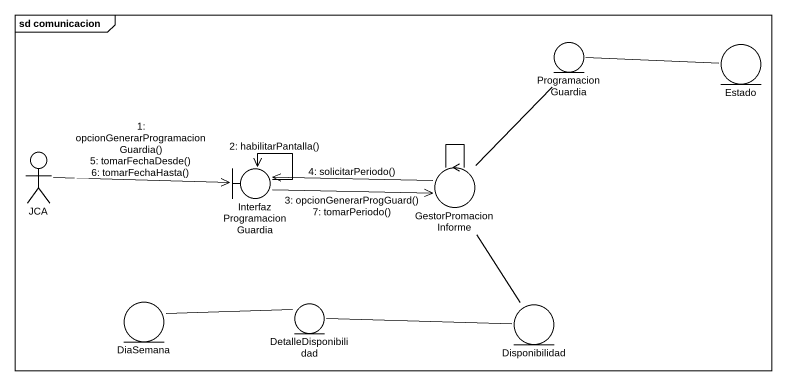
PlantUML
@startuml
mainframe sd comunicacion
entity ProgramacionGuardia
entity Estado
actor JCA
boundary InterfazProgramacionGuardia
control GestorPromacionInforme
entity DiaSemana
entity DetalleDisponibilidad
entity Disponibilidad
ProgramacionGuardia -right- Estado
GestorPromacionInforme -up- ProgramacionGuardia
GestorPromacionInforme -- GestorPromacionInforme
GestorPromacionInforme -- Disponibilidad
DetalleDisponibilidad -left- DiaSemana
Disponibilidad -left- DetalleDisponibilidad
JCA -right-> InterfazProgramacionGuardia : 1: opcionGenerarProgramacionGuardia()\n5: tomarFechaDesde()\n6: tomarFechaHasta()
InterfazProgramacionGuardia --> InterfazProgramacionGuardia : 2: habilitarPantalla()
InterfazProgramacionGuardia -right-> GestorPromacionInforme : 3: opcionGenerarProgGuard()\n7: tomarPeriodo()
GestorPromacionInforme -left-> InterfazProgramacionGuardia : 4: solicitarPeriodo()
@enduml
